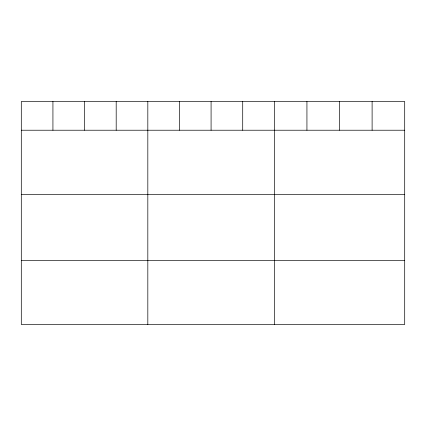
<?xml version="1.0" encoding="UTF-8"?>
<svg xmlns="http://www.w3.org/2000/svg" width="426" height="426" viewBox="0 0 426 426"><rect width="100%" height="100%" fill="white"/><g stroke="black" fill="none" stroke-linecap="round" stroke-linejoin="round"><path stroke-width="0.64" d="M404.7 130.223L404.7 324.484L21.3 324.484L21.3 101.516L404.7 101.516L404.7 130.223L21.3 130.223M21.3 194.331L404.7 194.331M21.3 260.377L404.7 260.377M372.111 101.516L372.111 130.223M339.522 101.516L339.522 130.223M306.933 101.516L306.933 130.223M274.344 101.516L274.344 324.484M242.713 101.516L242.713 130.223M211.083 101.516L211.083 130.223M179.452 101.516L179.452 130.223M147.822 101.516L147.822 324.484M116.191 101.516L116.191 130.223M84.561 101.516L84.561 130.223M52.931 101.516L52.931 130.223"/></g></svg>
